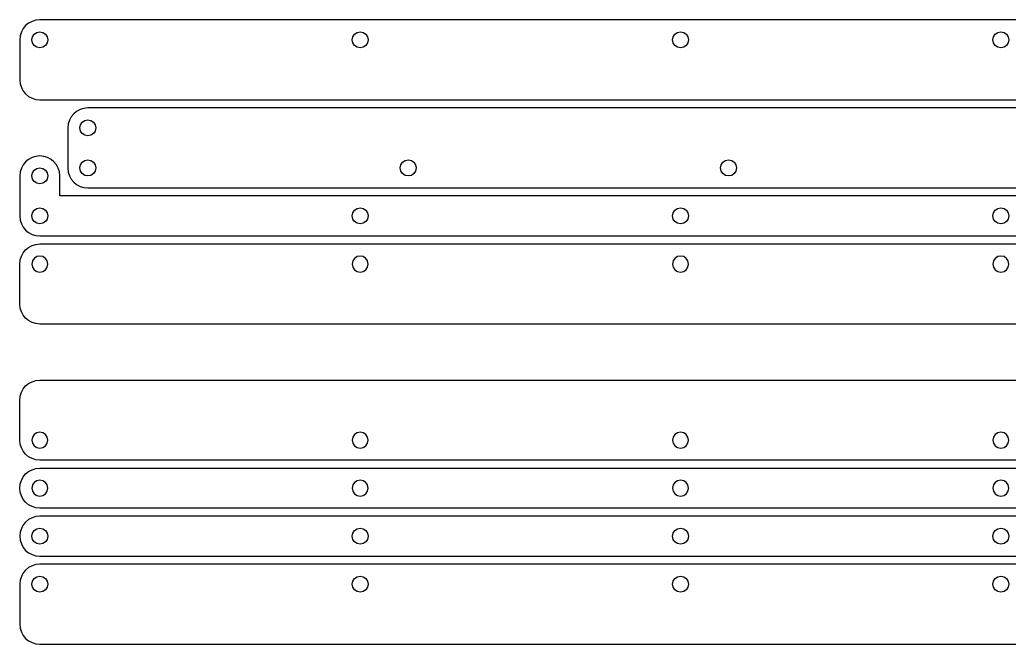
# Model space of a CAD drawing. Extents: x -2300 to 2026, y -6513 to 1502.
# Drawn here: x -2188.9 to -1941.8, y 1038.2 to 1194.3 of the extents above; entities that cross this region are included whole.
import ezdxf

# ---------------------------------------------------------------- set-up
doc = ezdxf.new("R2010")
doc.units = 0

msp = doc.modelspace()

# ---------------------------------------------------------------- linework, layer by layer
at = {"layer": 'Layer 1'}
for p, q in [((-2186.649385, 1193.418285), (-2187.388853, 1192.808663)), ((-2185.799882, 1193.878254), (-2186.649385, 1193.418285)), ((-2184.860151, 1194.168762), (-2185.799882, 1193.878254)), ((-2183.85, 1194.27), (-2184.860151, 1194.168762)), ((-1463.84975, 1194.27019), (-2183.85, 1194.27)), ((-2188.458444, 1191.219692), (-2188.748952, 1190.279961)), ((-2187.998475, 1192.069195), (-2188.458444, 1191.219692)), ((-2187.388853, 1192.808663), (-2187.998475, 1192.069195)), ((-2185.265235, 1190.68432), (-2184.629348, 1191.112888)), ((-2184.629348, 1191.112888), (-2183.8508, 1191.26994)), ((-2183.8508, 1191.26994), (-2183.072568, 1191.112764)), ((-2183.072568, 1191.112764), (-2182.43694, 1190.684152)), ((-2105.264924, 1190.68432), (-2104.629113, 1191.112888)), ((-2104.629113, 1191.112888), (-2103.8506, 1191.26994)), ((-2103.8506, 1191.26994), (-2103.072313, 1191.112764)), ((-2103.072313, 1191.112764), (-2102.436795, 1190.684152)), ((-2025.265035, 1190.68432), (-2024.629148, 1191.112888)), ((-2024.629148, 1191.112888), (-2023.8506, 1191.26994)), ((-2023.8506, 1191.26994), (-2023.072276, 1191.112764)), ((-2023.072276, 1191.112764), (-2022.436657, 1190.684152)), ((-1945.264635, 1190.68432), (-1944.628748, 1191.112888)), ((-1944.628748, 1191.112888), (-1943.8502, 1191.26994)), ((-1943.8502, 1191.26994), (-1943.071944, 1191.112764)), ((-1943.071944, 1191.112764), (-1942.436477, 1190.684152)), ((-2188.748952, 1190.279961), (-2188.85019, 1189.26981)), ((-2188.85019, 1189.26981), (-2188.85, 1179.27)), ((-2185.85127, 1189.27013), (-2185.694022, 1190.048609)), ((-2185.694146, 1188.491465), (-2185.85127, 1189.27013)), ((-2185.265402, 1187.85575), (-2185.694146, 1188.491465)), ((-2185.694022, 1190.048609), (-2185.265235, 1190.68432)), ((-2182.43694, 1190.684152), (-2182.008289, 1190.048482)), ((-2182.008135, 1188.491586), (-2182.436695, 1187.855912)), ((-2182.008289, 1190.048482), (-2181.85099, 1189.27013)), ((-2181.85099, 1189.27013), (-2182.008135, 1188.491586)), ((-2105.85085, 1189.27013), (-2105.693636, 1190.048609)), ((-2105.693761, 1188.491465), (-2105.85085, 1189.27013)), ((-2105.265092, 1187.85575), (-2105.693761, 1188.491465)), ((-2105.693636, 1190.048609), (-2105.264924, 1190.68432)), ((-2102.436795, 1190.684152), (-2102.008337, 1190.048482)), ((-2102.008276, 1188.491586), (-2102.436633, 1187.855912)), ((-2102.008337, 1190.048482), (-2101.85123, 1189.27013)), ((-2101.85123, 1189.27013), (-2102.008276, 1188.491586)), ((-2025.85107, 1189.27013), (-2025.693822, 1190.048609)), ((-2025.693946, 1188.491465), (-2025.85107, 1189.27013)), ((-2025.265202, 1187.85575), (-2025.693946, 1188.491465)), ((-2025.693822, 1190.048609), (-2025.265035, 1190.68432)), ((-2022.436657, 1190.684152), (-2022.008058, 1190.048482)), ((-2022.007935, 1188.491586), (-2022.436495, 1187.855912)), ((-2022.008058, 1190.048482), (-2021.85079, 1189.27013)), ((-2021.85079, 1189.27013), (-2022.007935, 1188.491586)), ((-1945.85067, 1189.27013), (-1945.693422, 1190.048609)), ((-1945.693546, 1188.491465), (-1945.85067, 1189.27013)), ((-1945.264802, 1187.85575), (-1945.693546, 1188.491465)), ((-1945.693422, 1190.048609), (-1945.264635, 1190.68432)), ((-1942.436477, 1190.684152), (-1942.008029, 1190.048482)), ((-1942.007907, 1188.491586), (-1942.436315, 1187.855912)), ((-1942.008029, 1190.048482), (-1941.85083, 1189.27013)), ((-1941.85083, 1189.27013), (-1942.007907, 1188.491586)), ((-2184.629475, 1187.427218), (-2185.265402, 1187.85575)), ((-2183.8508, 1187.2701), (-2184.629475, 1187.427218)), ((-2183.072355, 1187.427341), (-2183.8508, 1187.2701)), ((-2183.8508, 1187.2701), (-2183.8508, 1187.2701)), ((-2182.436695, 1187.855912), (-2183.072355, 1187.427341)), ((-2104.629241, 1187.427218), (-2105.265092, 1187.85575)), ((-2103.8506, 1187.2701), (-2104.629241, 1187.427218)), ((-2103.072132, 1187.427341), (-2103.8506, 1187.2701)), ((-2103.8506, 1187.2701), (-2103.8506, 1187.2701)), ((-2102.436633, 1187.855912), (-2103.072132, 1187.427341)), ((-2024.629275, 1187.427218), (-2025.265202, 1187.85575)), ((-2023.8506, 1187.2701), (-2024.629275, 1187.427218)), ((-2023.072155, 1187.427341), (-2023.8506, 1187.2701)), ((-2023.8506, 1187.2701), (-2023.8506, 1187.2701)), ((-2022.436495, 1187.855912), (-2023.072155, 1187.427341)), ((-1944.628875, 1187.427218), (-1945.264802, 1187.85575)), ((-1943.8502, 1187.2701), (-1944.628875, 1187.427218)), ((-1943.071824, 1187.427341), (-1943.8502, 1187.2701)), ((-1943.8502, 1187.2701), (-1943.8502, 1187.2701)), ((-1942.436315, 1187.855912), (-1943.071824, 1187.427341)), ((-2188.85, 1179.27), (-2188.748762, 1178.259849)), ((-2188.748762, 1178.259849), (-2188.458254, 1177.320118)), ((-2188.458254, 1177.320118), (-2187.998285, 1176.470615)), ((-2187.998285, 1176.470615), (-2187.388662, 1175.731148)), ((-2187.388662, 1175.731148), (-2186.649195, 1175.121525)), ((-2186.649195, 1175.121525), (-2185.799692, 1174.661556)), ((-2185.799692, 1174.661556), (-2184.859961, 1174.371048)), ((-2184.859961, 1174.371048), (-2183.84981, 1174.26981)), ((-2183.84981, 1174.26981), (-1463.85, 1174.27)), ((-2174.649246, 1171.388285), (-2175.388632, 1170.778662)), ((-2173.799813, 1171.848254), (-2174.649246, 1171.388285)), ((-2172.860132, 1172.138762), (-2173.799813, 1171.848254)), ((-2171.85, 1172.24), (-2172.860132, 1172.138762)), ((-1451.85041, 1172.24019), (-2171.85, 1172.24)), ((-2176.458073, 1169.189692), (-2176.748531, 1168.249961)), ((-2175.998174, 1170.039195), (-2176.458073, 1169.189692)), ((-2175.388632, 1170.778662), (-2175.998174, 1170.039195)), ((-2173.692695, 1168.018887), (-2173.264187, 1168.654495)), ((-2173.264187, 1168.654495), (-2172.628538, 1169.083043)), ((-2172.628538, 1169.083043), (-2171.85, 1169.24028)), ((-2171.85, 1169.24028), (-2171.071428, 1169.083165)), ((-2171.85, 1169.24028), (-2171.85, 1169.24028)), ((-2171.071428, 1169.083165), (-2170.435727, 1168.654657)), ((-2170.435727, 1168.654657), (-2170.007211, 1168.019008)), ((-2176.84975, 1167.23981), (-2176.85, 1157.24)), ((-2176.748531, 1168.249961), (-2176.84975, 1167.23981)), ((-2173.84981, 1167.24047), (-2173.692695, 1168.018887)), ((-2173.692635, 1166.461991), (-2173.84981, 1167.24047)), ((-2173.264025, 1165.826256), (-2173.692635, 1166.461991)), ((-2170.007335, 1166.461864), (-2170.435895, 1165.826088)), ((-2169.85019, 1167.24047), (-2170.007335, 1166.461864)), ((-2170.007211, 1168.019008), (-2169.85019, 1167.24047)), ((-2172.628355, 1165.39762), (-2173.264025, 1165.826256)), ((-2171.85, 1165.24044), (-2172.628355, 1165.39762)), ((-2171.071555, 1165.397495), (-2171.85, 1165.24044)), ((-2170.435895, 1165.826088), (-2171.071555, 1165.397495)), ((-2187.388632, 1158.778883), (-2187.998213, 1158.039496)), ((-2186.649207, 1159.388424), (-2187.388632, 1158.778883)), ((-2185.799751, 1159.848323), (-2186.649207, 1159.388424)), ((-2184.860078, 1160.138781), (-2185.799751, 1159.848323)), ((-2183.85, 1160.24), (-2184.860078, 1160.138781)), ((-2183.84975, 1160.23975), (-2183.85, 1160.24)), ((-2182.839681, 1160.138468), (-2183.84975, 1160.23975)), ((-2181.90003, 1159.84798), (-2182.839681, 1160.138468)), ((-2181.050601, 1159.388078), (-2181.90003, 1159.84798)), ((-2180.3112, 1158.77855), (-2181.050601, 1159.388078)), ((-2179.701634, 1158.039188), (-2180.3112, 1158.77855)), ((-2173.264187, 1158.654068), (-2172.628538, 1159.082639)), ((-2172.628538, 1159.082639), (-2171.85, 1159.23988)), ((-2171.85, 1159.23988), (-2171.071356, 1159.082762)), ((-2171.85, 1159.23988), (-2171.85, 1159.23988)), ((-2171.071356, 1159.082762), (-2170.43548, 1158.654229)), ((-2093.264304, 1158.654068), (-2092.628645, 1159.082639)), ((-2092.628645, 1159.082639), (-2091.8502, 1159.23988)), ((-2091.8502, 1159.23988), (-2091.071436, 1159.082762)), ((-2091.8502, 1159.23988), (-2091.8502, 1159.23988)), ((-2091.071436, 1159.082762), (-2090.435519, 1158.654229)), ((-2013.263905, 1158.654068), (-2012.628245, 1159.082639)), ((-2012.628245, 1159.082639), (-2011.8498, 1159.23988)), ((-2011.8498, 1159.23988), (-2011.071228, 1159.082762)), ((-2011.8498, 1159.23988), (-2011.8498, 1159.23988)), ((-2011.071228, 1159.082762), (-2010.435528, 1158.654229)), ((-2188.458135, 1157.190063), (-2188.748585, 1156.250382)), ((-2187.998213, 1158.039496), (-2188.458135, 1157.190063)), ((-2185.692695, 1156.036907), (-2185.264187, 1156.672515)), ((-2185.264187, 1156.672515), (-2184.628538, 1157.101063)), ((-2184.628538, 1157.101063), (-2183.85, 1157.2583)), ((-2183.85, 1157.2583), (-2183.071428, 1157.101185)), ((-2183.85, 1157.2583), (-2183.85, 1157.2583)), ((-2183.071428, 1157.101185), (-2182.435727, 1156.672677)), ((-2182.435727, 1156.672677), (-2182.007211, 1156.037028)), ((-2179.241708, 1157.189782), (-2179.701634, 1158.039188)), ((-2178.951228, 1156.250123), (-2179.241708, 1157.189782)), ((-2176.85, 1157.24), (-2176.748781, 1156.229849)), ((-2173.84981, 1157.23985), (-2173.692695, 1158.018394)), ((-2173.692635, 1156.461498), (-2173.84981, 1157.23985)), ((-2173.692695, 1158.018394), (-2173.264187, 1158.654068)), ((-2173.264025, 1155.825828), (-2173.692635, 1156.461498)), ((-2170.006778, 1156.461371), (-2170.435565, 1155.82566)), ((-2170.43548, 1158.654229), (-2170.006747, 1158.018515)), ((-2169.84953, 1157.23985), (-2170.006778, 1156.461371)), ((-2170.006747, 1158.018515), (-2169.84953, 1157.23985)), ((-2093.85001, 1157.23985), (-2093.692864, 1158.018394)), ((-2093.692742, 1156.461498), (-2093.85001, 1157.23985)), ((-2093.692864, 1158.018394), (-2093.264304, 1158.654068)), ((-2093.264142, 1155.825828), (-2093.692742, 1156.461498)), ((-2090.006978, 1156.461371), (-2090.435765, 1155.82566)), ((-2090.435519, 1158.654229), (-2090.006824, 1158.018515)), ((-2089.84973, 1157.23985), (-2090.006978, 1156.461371)), ((-2090.006824, 1158.018515), (-2089.84973, 1157.23985)), ((-2013.84961, 1157.23985), (-2013.692464, 1158.018394)), ((-2013.692342, 1156.461498), (-2013.84961, 1157.23985)), ((-2013.692464, 1158.018394), (-2013.263905, 1158.654068)), ((-2013.263742, 1155.825828), (-2013.692342, 1156.461498)), ((-2010.007136, 1156.461371), (-2010.435695, 1155.82566)), ((-2010.435528, 1158.654229), (-2010.007011, 1158.018515)), ((-2009.84999, 1157.23985), (-2010.007136, 1156.461371)), ((-2010.007011, 1158.018515), (-2009.84999, 1157.23985)), ((-2188.84975, 1155.24025), (-2188.85, 1145.24)), ((-2188.748585, 1156.250382), (-2188.84975, 1155.24025)), ((-2185.84981, 1155.25849), (-2185.692695, 1156.036907)), ((-2185.692635, 1154.480104), (-2185.84981, 1155.25849)), ((-2185.264025, 1153.844358), (-2185.692635, 1154.480104)), ((-2184.628355, 1153.415671), (-2185.264025, 1153.844358)), ((-2182.435895, 1153.844272), (-2183.071555, 1153.415639)), ((-2182.007335, 1154.480008), (-2182.435895, 1153.844272)), ((-2181.85019, 1155.25849), (-2182.007335, 1154.480008)), ((-2182.007211, 1156.037028), (-2181.85019, 1155.25849)), ((-2178.85, 1155.24), (-2178.951228, 1156.250123)), ((-2178.85, 1150.24), (-2178.85, 1155.24)), ((-2176.748781, 1156.229849), (-2176.458323, 1155.290118)), ((-2176.458323, 1155.290118), (-2175.998424, 1154.440615)), ((-2175.998424, 1154.440615), (-2175.388882, 1153.701147)), ((-2172.628355, 1155.397216), (-2173.264025, 1155.825828)), ((-2171.85, 1155.24004), (-2172.628355, 1155.397216)), ((-2171.071452, 1155.397092), (-2171.85, 1155.24004)), ((-2170.435565, 1155.82566), (-2171.071452, 1155.397092)), ((-2092.628524, 1155.397216), (-2093.264142, 1155.825828)), ((-2091.8502, 1155.24004), (-2092.628524, 1155.397216)), ((-2091.071652, 1155.397092), (-2091.8502, 1155.24004)), ((-2090.435765, 1155.82566), (-2091.071652, 1155.397092)), ((-2012.628124, 1155.397216), (-2013.263742, 1155.825828)), ((-2011.8498, 1155.24004), (-2012.628124, 1155.397216)), ((-2011.071355, 1155.397092), (-2011.8498, 1155.24004)), ((-2010.435695, 1155.82566), (-2011.071355, 1155.397092)), ((-2183.85, 1153.25846), (-2184.628355, 1153.415671)), ((-2183.071555, 1153.415639), (-2183.85, 1153.25846)), ((-2175.388882, 1153.701147), (-2174.649496, 1153.091525)), ((-2174.649496, 1153.091525), (-2173.800063, 1152.631556)), ((-2173.800063, 1152.631556), (-2172.860382, 1152.341048)), ((-2172.860382, 1152.341048), (-2171.85025, 1152.23981)), ((-2171.85025, 1152.23981), (-1451.85, 1152.24)), ((-1463.85, 1150.23994), (-2178.85, 1150.24)), ((-2185.692695, 1146.036507), (-2185.264187, 1146.672115)), ((-2185.264187, 1146.672115), (-2184.628538, 1147.100663)), ((-2184.628538, 1147.100663), (-2183.85, 1147.2579)), ((-2183.85, 1147.2579), (-2183.071356, 1147.100785)), ((-2183.85, 1147.2579), (-2183.85, 1147.2579)), ((-2183.071356, 1147.100785), (-2182.43548, 1146.672277)), ((-2182.43548, 1146.672277), (-2182.006747, 1146.036628)), ((-2105.692864, 1146.036507), (-2105.264304, 1146.672115)), ((-2105.264304, 1146.672115), (-2104.628645, 1147.100663)), ((-2104.628645, 1147.100663), (-2103.8502, 1147.2579)), ((-2103.8502, 1147.2579), (-2103.071525, 1147.100785)), ((-2103.8502, 1147.2579), (-2103.8502, 1147.2579)), ((-2103.071525, 1147.100785), (-2102.435597, 1146.672277)), ((-2102.435597, 1146.672277), (-2102.006854, 1146.036628)), ((-2025.692464, 1146.036507), (-2025.263905, 1146.672115)), ((-2025.263905, 1146.672115), (-2024.628245, 1147.100663)), ((-2024.628245, 1147.100663), (-2023.8498, 1147.2579)), ((-2023.8498, 1147.2579), (-2023.071228, 1147.100785)), ((-2023.8498, 1147.2579), (-2023.8498, 1147.2579)), ((-2023.071228, 1147.100785), (-2022.435528, 1146.672277)), ((-2022.435528, 1146.672277), (-2022.007011, 1146.036628)), ((-1945.692681, 1146.036507), (-1945.264097, 1146.672115)), ((-1945.264097, 1146.672115), (-1944.628372, 1147.100663)), ((-1944.628372, 1147.100663), (-1943.8498, 1147.2579)), ((-1943.8498, 1147.2579), (-1943.071159, 1147.100785)), ((-1943.8498, 1147.2579), (-1943.8498, 1147.2579)), ((-1943.071159, 1147.100785), (-1942.435307, 1146.672277)), ((-1942.435307, 1146.672277), (-1942.006639, 1146.036628)), ((-2188.85, 1145.24), (-2188.748781, 1144.229868)), ((-2188.748781, 1144.229868), (-2188.458323, 1143.290187)), ((-2185.84981, 1145.25809), (-2185.692695, 1146.036507)), ((-2185.692635, 1144.479611), (-2185.84981, 1145.25809)), ((-2185.264025, 1143.843876), (-2185.692635, 1144.479611)), ((-2182.006778, 1144.479484), (-2182.435565, 1143.843708)), ((-2181.84953, 1145.25809), (-2182.006778, 1144.479484)), ((-2182.006747, 1146.036628), (-2181.84953, 1145.25809)), ((-2105.85001, 1145.25809), (-2105.692864, 1146.036507)), ((-2105.692742, 1144.479611), (-2105.85001, 1145.25809)), ((-2105.264142, 1143.843876), (-2105.692742, 1144.479611)), ((-2102.006978, 1144.479484), (-2102.435765, 1143.843708)), ((-2101.84973, 1145.25809), (-2102.006978, 1144.479484)), ((-2102.006854, 1146.036628), (-2101.84973, 1145.25809)), ((-2025.84961, 1145.25809), (-2025.692464, 1146.036507)), ((-2025.692342, 1144.479611), (-2025.84961, 1145.25809)), ((-2025.263742, 1143.843876), (-2025.692342, 1144.479611)), ((-2022.007136, 1144.479484), (-2022.435695, 1143.843708)), ((-2021.84999, 1145.25809), (-2022.007136, 1144.479484)), ((-2022.007011, 1146.036628), (-2021.84999, 1145.25809)), ((-1945.84983, 1145.25809), (-1945.692681, 1146.036507)), ((-1945.692528, 1144.479611), (-1945.84983, 1145.25809)), ((-1945.263852, 1143.843876), (-1945.692528, 1144.479611)), ((-1942.006764, 1144.479484), (-1942.435475, 1143.843708)), ((-1941.84955, 1145.25809), (-1942.006764, 1144.479484)), ((-1942.006639, 1146.036628), (-1941.84955, 1145.25809)), ((-2188.458323, 1143.290187), (-2187.998424, 1142.440754)), ((-2187.998424, 1142.440754), (-2187.388882, 1141.701368)), ((-2187.388882, 1141.701368), (-2186.649496, 1141.091826)), ((-2184.628355, 1143.41524), (-2185.264025, 1143.843876)), ((-2183.85, 1143.25806), (-2184.628355, 1143.41524)), ((-2183.071452, 1143.415115), (-2183.85, 1143.25806)), ((-2182.435565, 1143.843708), (-2183.071452, 1143.415115)), ((-2104.628524, 1143.41524), (-2105.264142, 1143.843876)), ((-2103.8502, 1143.25806), (-2104.628524, 1143.41524)), ((-2103.071652, 1143.415115), (-2103.8502, 1143.25806)), ((-2102.435765, 1143.843708), (-2103.071652, 1143.415115)), ((-2024.628124, 1143.41524), (-2025.263742, 1143.843876)), ((-2023.8498, 1143.25806), (-2024.628124, 1143.41524)), ((-2023.071355, 1143.415115), (-2023.8498, 1143.25806)), ((-2022.435695, 1143.843708), (-2023.071355, 1143.415115)), ((-1944.628159, 1143.41524), (-1945.263852, 1143.843876)), ((-1943.8498, 1143.25806), (-1944.628159, 1143.41524)), ((-1943.071286, 1143.415115), (-1943.8498, 1143.25806)), ((-1942.435475, 1143.843708), (-1943.071286, 1143.415115)), ((-2186.649496, 1141.091826), (-2185.800063, 1140.631927)), ((-2185.800063, 1140.631927), (-2184.860382, 1140.341469)), ((-2184.860382, 1140.341469), (-2183.85025, 1140.24025)), ((-2183.85025, 1140.24025), (-1463.85, 1140.24)), ((-2187.998494, 1136.039289), (-2187.388992, 1136.77877)), ((-2187.388992, 1136.77877), (-2186.649646, 1137.388417)), ((-2186.649646, 1137.388417), (-2185.800249, 1137.848413)), ((-2185.800249, 1137.848413), (-2184.860592, 1138.138943)), ((-2184.860592, 1138.138943), (-2183.85047, 1138.24019)), ((-2183.85047, 1138.24019), (-1463.84, 1138.24)), ((-2188.85, 1133.24), (-2188.748791, 1134.250087)), ((-2188.748791, 1134.250087), (-2188.458357, 1135.189789)), ((-2188.458357, 1135.189789), (-2187.998494, 1136.039289)), ((-2185.263942, 1134.654152), (-2185.692542, 1134.018482)), ((-2184.628324, 1135.082764), (-2185.263942, 1134.654152)), ((-2183.85, 1135.23994), (-2184.628324, 1135.082764)), ((-2183.071452, 1135.082888), (-2183.85, 1135.23994)), ((-2182.435565, 1134.65432), (-2183.071452, 1135.082888)), ((-2182.006778, 1134.018609), (-2182.435565, 1134.65432)), ((-2105.264052, 1134.654152), (-2105.692727, 1134.018482)), ((-2104.628359, 1135.082764), (-2105.264052, 1134.654152)), ((-2103.85, 1135.23994), (-2104.628359, 1135.082764)), ((-2103.071452, 1135.082888), (-2103.85, 1135.23994)), ((-2102.435565, 1134.65432), (-2103.071452, 1135.082888)), ((-2102.006778, 1134.018609), (-2102.435565, 1134.65432)), ((-2025.263653, 1134.654152), (-2025.692328, 1134.018482)), ((-2024.627959, 1135.082764), (-2025.263653, 1134.654152)), ((-2023.8496, 1135.23994), (-2024.627959, 1135.082764)), ((-2023.071155, 1135.082888), (-2023.8496, 1135.23994)), ((-2022.435495, 1134.65432), (-2023.071155, 1135.082888)), ((-2022.006936, 1134.018609), (-2022.435495, 1134.65432)), ((-1945.263742, 1134.654152), (-1945.692342, 1134.018482)), ((-1944.628124, 1135.082764), (-1945.263742, 1134.654152)), ((-1943.8498, 1135.23994), (-1944.628124, 1135.082764)), ((-1943.071252, 1135.082888), (-1943.8498, 1135.23994)), ((-1942.435365, 1134.65432), (-1943.071252, 1135.082888)), ((-1942.006578, 1134.018609), (-1942.435365, 1134.65432)), ((-2188.84953, 1123.24019), (-2188.85, 1133.24)), ((-2185.692542, 1134.018482), (-2185.84981, 1133.24013)), ((-2185.84981, 1133.24013), (-2185.692664, 1132.461586)), ((-2185.692664, 1132.461586), (-2185.264105, 1131.825912)), ((-2185.264105, 1131.825912), (-2184.628445, 1131.397341)), ((-2183.071236, 1131.397218), (-2182.435319, 1131.825751)), ((-2182.435319, 1131.825751), (-2182.006624, 1132.461465)), ((-2181.84953, 1133.24013), (-2182.006778, 1134.018609)), ((-2182.006624, 1132.461465), (-2181.84953, 1133.24013)), ((-2105.692727, 1134.018482), (-2105.85003, 1133.24013)), ((-2105.85003, 1133.24013), (-2105.692881, 1132.461586)), ((-2105.692881, 1132.461586), (-2105.264297, 1131.825912)), ((-2105.264297, 1131.825912), (-2104.628572, 1131.397341)), ((-2103.071356, 1131.397218), (-2102.43548, 1131.825751)), ((-2102.43548, 1131.825751), (-2102.006747, 1132.461465)), ((-2101.84953, 1133.24013), (-2102.006778, 1134.018609)), ((-2102.006747, 1132.461465), (-2101.84953, 1133.24013)), ((-2025.692328, 1134.018482), (-2025.84963, 1133.24013)), ((-2025.84963, 1133.24013), (-2025.692481, 1132.461586)), ((-2025.692481, 1132.461586), (-2025.263897, 1131.825912)), ((-2025.263897, 1131.825912), (-2024.628172, 1131.397341)), ((-2023.071028, 1131.397218), (-2022.435328, 1131.825751)), ((-2022.435328, 1131.825751), (-2022.006811, 1132.461465)), ((-2021.84979, 1133.24013), (-2022.006936, 1134.018609)), ((-2022.006811, 1132.461465), (-2021.84979, 1133.24013)), ((-1945.692342, 1134.018482), (-1945.84961, 1133.24013)), ((-1945.84961, 1133.24013), (-1945.692464, 1132.461586)), ((-1945.692464, 1132.461586), (-1945.263905, 1131.825912)), ((-1945.263905, 1131.825912), (-1944.628245, 1131.397341)), ((-1943.071125, 1131.397218), (-1942.435197, 1131.825751)), ((-1942.435197, 1131.825751), (-1942.006454, 1132.461465)), ((-1941.84933, 1133.24013), (-1942.006578, 1134.018609)), ((-1942.006454, 1132.461465), (-1941.84933, 1133.24013)), ((-2184.628445, 1131.397341), (-2183.85, 1131.2401)), ((-2183.85, 1131.2401), (-2183.071236, 1131.397218)), ((-2183.85, 1131.2401), (-2183.85, 1131.2401)), ((-2104.628572, 1131.397341), (-2103.85, 1131.2401)), ((-2103.85, 1131.2401), (-2103.071356, 1131.397218)), ((-2103.85, 1131.2401), (-2103.85, 1131.2401)), ((-2024.628172, 1131.397341), (-2023.8496, 1131.2401)), ((-2023.8496, 1131.2401), (-2023.071028, 1131.397218)), ((-2023.8496, 1131.2401), (-2023.8496, 1131.2401)), ((-1944.628245, 1131.397341), (-1943.8498, 1131.2401)), ((-1943.8498, 1131.2401), (-1943.071125, 1131.397218)), ((-1943.8498, 1131.2401), (-1943.8498, 1131.2401)), ((-2188.748321, 1122.230039), (-2188.84953, 1123.24019)), ((-2188.457887, 1121.290308), (-2188.748321, 1122.230039)), ((-2187.998024, 1120.440805), (-2188.457887, 1121.290308)), ((-2187.388522, 1119.701338), (-2187.998024, 1120.440805)), ((-2186.649176, 1119.091715), (-2187.388522, 1119.701338)), ((-2185.799779, 1118.631746), (-2186.649176, 1119.091715)), ((-2184.860122, 1118.341238), (-2185.799779, 1118.631746)), ((-2183.85, 1118.24), (-2184.860122, 1118.341238)), ((-1463.84019, 1118.23981), (-2183.85, 1118.24)), ((-2188.458254, 1101.179882), (-2187.998285, 1102.029385)), ((-2187.998285, 1102.029385), (-2187.388662, 1102.768852)), ((-2187.388662, 1102.768852), (-2186.649195, 1103.378475)), ((-2186.649195, 1103.378475), (-2185.799692, 1103.838444)), ((-2185.799692, 1103.838444), (-2184.859961, 1104.128952)), ((-2184.859961, 1104.128952), (-2183.84981, 1104.23019)), ((-2183.84981, 1104.23019), (-1703.85, 1104.23)), ((-2188.85, 1099.23), (-2188.748762, 1100.240151)), ((-2188.748762, 1100.240151), (-2188.458254, 1101.179882)), ((-2188.85019, 1089.23019), (-2188.85, 1099.23)), ((-2185.694176, 1090.008428), (-2185.85127, 1089.22989)), ((-2185.265481, 1090.644077), (-2185.694176, 1090.008428)), ((-2184.629564, 1091.072585), (-2185.265481, 1090.644077)), ((-2183.8508, 1091.2297), (-2184.629564, 1091.072585)), ((-2183.072355, 1091.072587), (-2183.8508, 1091.2297)), ((-2183.8508, 1091.2297), (-2183.8508, 1091.2297)), ((-2182.436695, 1090.64408), (-2183.072355, 1091.072587)), ((-2182.008135, 1090.008431), (-2182.436695, 1090.64408)), ((-2181.85099, 1089.22989), (-2182.008135, 1090.008431)), ((-2105.693761, 1090.008428), (-2105.85085, 1089.22989)), ((-2105.265092, 1090.644077), (-2105.693761, 1090.008428)), ((-2104.629241, 1091.072585), (-2105.265092, 1090.644077)), ((-2103.8506, 1091.2297), (-2104.629241, 1091.072585)), ((-2103.072132, 1091.072587), (-2103.8506, 1091.2297)), ((-2103.8506, 1091.2297), (-2103.8506, 1091.2297)), ((-2102.436633, 1090.64408), (-2103.072132, 1091.072587)), ((-2102.008276, 1090.008431), (-2102.436633, 1090.64408)), ((-2101.85123, 1089.22989), (-2102.008276, 1090.008431)), ((-2025.693946, 1090.008428), (-2025.85107, 1089.22989)), ((-2025.265202, 1090.644077), (-2025.693946, 1090.008428)), ((-2024.629275, 1091.072585), (-2025.265202, 1090.644077)), ((-2023.8506, 1091.2297), (-2024.629275, 1091.072585)), ((-2023.072155, 1091.072587), (-2023.8506, 1091.2297)), ((-2023.8506, 1091.2297), (-2023.8506, 1091.2297)), ((-2022.436495, 1090.64408), (-2023.072155, 1091.072587)), ((-2022.007935, 1090.008431), (-2022.436495, 1090.64408)), ((-2021.85079, 1089.22989), (-2022.007935, 1090.008431)), ((-1945.693576, 1090.008428), (-1945.85067, 1089.22989)), ((-1945.264881, 1090.644077), (-1945.693576, 1090.008428)), ((-1944.628964, 1091.072585), (-1945.264881, 1090.644077)), ((-1943.8502, 1091.2297), (-1944.628964, 1091.072585)), ((-1943.071824, 1091.072587), (-1943.8502, 1091.2297)), ((-1943.8502, 1091.2297), (-1943.8502, 1091.2297)), ((-1942.436315, 1090.64408), (-1943.071824, 1091.072587)), ((-1942.007907, 1090.008431), (-1942.436315, 1090.64408)), ((-1941.85083, 1089.22989), (-1942.007907, 1090.008431)), ((-2188.748952, 1088.220039), (-2188.85019, 1089.23019)), ((-2188.458444, 1087.280308), (-2188.748952, 1088.220039)), ((-2187.998475, 1086.430805), (-2188.458444, 1087.280308)), ((-2185.85127, 1089.22989), (-2185.694052, 1088.451411)), ((-2185.694052, 1088.451411), (-2185.265317, 1087.8157)), ((-2185.265317, 1087.8157), (-2184.629441, 1087.387132)), ((-2184.629441, 1087.387132), (-2183.8508, 1087.23008)), ((-2183.8508, 1087.23008), (-2183.072476, 1087.387256)), ((-2183.072476, 1087.387256), (-2182.436857, 1087.815868)), ((-2182.436857, 1087.815868), (-2182.008258, 1088.451538)), ((-2182.008258, 1088.451538), (-2181.85099, 1089.22989)), ((-2105.85085, 1089.22989), (-2105.693636, 1088.451411)), ((-2105.693636, 1088.451411), (-2105.264924, 1087.8157)), ((-2105.264924, 1087.8157), (-2104.629113, 1087.387132)), ((-2104.629113, 1087.387132), (-2103.8506, 1087.23008)), ((-2103.8506, 1087.23008), (-2103.072344, 1087.387256)), ((-2103.072344, 1087.387256), (-2102.436877, 1087.815868)), ((-2102.436877, 1087.815868), (-2102.008429, 1088.451538)), ((-2102.008429, 1088.451538), (-2101.85123, 1089.22989)), ((-2025.85107, 1089.22989), (-2025.693822, 1088.451411)), ((-2025.693822, 1088.451411), (-2025.265035, 1087.8157)), ((-2025.265035, 1087.8157), (-2024.629148, 1087.387132)), ((-2024.629148, 1087.387132), (-2023.8506, 1087.23008)), ((-2023.8506, 1087.23008), (-2023.072276, 1087.387256)), ((-2023.072276, 1087.387256), (-2022.436657, 1087.815868)), ((-2022.436657, 1087.815868), (-2022.008058, 1088.451538)), ((-2022.008058, 1088.451538), (-2021.85079, 1089.22989)), ((-1945.85067, 1089.22989), (-1945.693422, 1088.451411)), ((-1945.693422, 1088.451411), (-1945.264635, 1087.8157)), ((-1945.264635, 1087.8157), (-1944.628748, 1087.387132)), ((-1944.628748, 1087.387132), (-1943.8502, 1087.23008)), ((-1943.8502, 1087.23008), (-1943.071944, 1087.387256)), ((-1943.071944, 1087.387256), (-1942.436477, 1087.815868)), ((-1942.436477, 1087.815868), (-1942.008029, 1088.451538)), ((-1942.008029, 1088.451538), (-1941.85083, 1089.22989)), ((-2187.388853, 1085.691337), (-2187.998475, 1086.430805)), ((-2186.649385, 1085.081715), (-2187.388853, 1085.691337)), ((-2185.799882, 1084.621746), (-2186.649385, 1085.081715)), ((-2184.860151, 1084.331238), (-2185.799882, 1084.621746)), ((-2183.85, 1084.23), (-2184.860151, 1084.331238)), ((-2184.860151, 1082.128702), (-2183.85, 1082.22994)), ((-1703.85019, 1084.22981), (-2183.85, 1084.23)), ((-2183.85, 1082.22994), (-1703.85, 1082.23)), ((-2188.458444, 1079.179632), (-2187.998475, 1080.029135)), ((-2187.998475, 1080.029135), (-2187.388853, 1080.768602)), ((-2187.388853, 1080.768602), (-2186.649385, 1081.378225)), ((-2186.649385, 1081.378225), (-2185.799882, 1081.838194)), ((-2185.799882, 1081.838194), (-2184.860151, 1082.128702)), ((-2188.85019, 1077.22975), (-2188.748952, 1078.239901)), ((-2188.748952, 1076.219618), (-2188.85019, 1077.22975)), ((-2188.748952, 1078.239901), (-2188.458444, 1079.179632)), ((-2185.694176, 1078.026378), (-2185.85127, 1077.24784)), ((-2185.85127, 1077.24784), (-2185.694052, 1076.469361)), ((-2185.265481, 1078.662027), (-2185.694176, 1078.026378)), ((-2184.629564, 1079.090535), (-2185.265481, 1078.662027)), ((-2183.8508, 1079.24765), (-2184.629564, 1079.090535)), ((-2183.072355, 1079.090537), (-2183.8508, 1079.24765)), ((-2183.8508, 1079.24765), (-2183.8508, 1079.24765)), ((-2182.436695, 1078.66203), (-2183.072355, 1079.090537)), ((-2182.008135, 1078.026381), (-2182.436695, 1078.66203)), ((-2182.008258, 1076.469488), (-2181.85099, 1077.24784)), ((-2181.85099, 1077.24784), (-2182.008135, 1078.026381)), ((-2105.693761, 1078.026378), (-2105.85085, 1077.24784)), ((-2105.85085, 1077.24784), (-2105.693636, 1076.469361)), ((-2105.265092, 1078.662027), (-2105.693761, 1078.026378)), ((-2104.629241, 1079.090535), (-2105.265092, 1078.662027)), ((-2103.8506, 1079.24765), (-2104.629241, 1079.090535)), ((-2103.072132, 1079.090537), (-2103.8506, 1079.24765)), ((-2103.8506, 1079.24765), (-2103.8506, 1079.24765)), ((-2102.436633, 1078.66203), (-2103.072132, 1079.090537)), ((-2102.008276, 1078.026381), (-2102.436633, 1078.66203)), ((-2102.008429, 1076.469488), (-2101.85123, 1077.24784)), ((-2101.85123, 1077.24784), (-2102.008276, 1078.026381)), ((-2025.693946, 1078.026378), (-2025.85107, 1077.24784)), ((-2025.85107, 1077.24784), (-2025.693822, 1076.469361)), ((-2025.265202, 1078.662027), (-2025.693946, 1078.026378)), ((-2024.629275, 1079.090535), (-2025.265202, 1078.662027)), ((-2023.8506, 1079.24765), (-2024.629275, 1079.090535)), ((-2023.072155, 1079.090537), (-2023.8506, 1079.24765)), ((-2023.8506, 1079.24765), (-2023.8506, 1079.24765)), ((-2022.436495, 1078.66203), (-2023.072155, 1079.090537)), ((-2022.007935, 1078.026381), (-2022.436495, 1078.66203)), ((-2022.008058, 1076.469488), (-2021.85079, 1077.24784)), ((-2021.85079, 1077.24784), (-2022.007935, 1078.026381)), ((-1945.693576, 1078.026378), (-1945.85067, 1077.24784)), ((-1945.85067, 1077.24784), (-1945.693452, 1076.469361)), ((-1945.264881, 1078.662027), (-1945.693576, 1078.026378)), ((-1944.628964, 1079.090535), (-1945.264881, 1078.662027)), ((-1943.8502, 1079.24765), (-1944.628964, 1079.090535)), ((-1943.071824, 1079.090537), (-1943.8502, 1079.24765)), ((-1943.8502, 1079.24765), (-1943.8502, 1079.24765)), ((-1942.436315, 1078.66203), (-1943.071824, 1079.090537)), ((-1942.007907, 1078.026381), (-1942.436315, 1078.66203)), ((-1942.008029, 1076.469488), (-1941.85083, 1077.24784)), ((-1941.85083, 1077.24784), (-1942.007907, 1078.026381)), ((-2188.458444, 1075.279937), (-2188.748952, 1076.219618)), ((-2187.998475, 1074.430504), (-2188.458444, 1075.279937)), ((-2185.694052, 1076.469361), (-2185.265317, 1075.83365)), ((-2185.265317, 1075.83365), (-2184.629441, 1075.405082)), ((-2184.629441, 1075.405082), (-2183.8508, 1075.24803)), ((-2183.8508, 1075.24803), (-2183.072476, 1075.405206)), ((-2183.072476, 1075.405206), (-2182.436857, 1075.833818)), ((-2182.436857, 1075.833818), (-2182.008258, 1076.469488)), ((-2105.693636, 1076.469361), (-2105.264924, 1075.83365)), ((-2105.264924, 1075.83365), (-2104.629113, 1075.405082)), ((-2104.629113, 1075.405082), (-2103.8506, 1075.24803)), ((-2103.8506, 1075.24803), (-2103.072344, 1075.405206)), ((-2103.072344, 1075.405206), (-2102.436877, 1075.833818)), ((-2102.436877, 1075.833818), (-2102.008429, 1076.469488)), ((-2025.693822, 1076.469361), (-2025.265035, 1075.83365)), ((-2025.265035, 1075.83365), (-2024.629148, 1075.405082)), ((-2024.629148, 1075.405082), (-2023.8506, 1075.24803)), ((-2023.8506, 1075.24803), (-2023.072276, 1075.405206)), ((-2023.072276, 1075.405206), (-2022.436657, 1075.833818)), ((-2022.436657, 1075.833818), (-2022.008058, 1076.469488)), ((-1945.693452, 1076.469361), (-1945.264717, 1075.83365)), ((-1945.264717, 1075.83365), (-1944.628841, 1075.405082)), ((-1944.628841, 1075.405082), (-1943.8502, 1075.24803)), ((-1943.8502, 1075.24803), (-1943.071944, 1075.405206)), ((-1943.071944, 1075.405206), (-1942.436477, 1075.833818)), ((-1942.436477, 1075.833818), (-1942.008029, 1076.469488)), ((-2187.388853, 1073.691118), (-2187.998475, 1074.430504)), ((-2186.649385, 1073.081576), (-2187.388853, 1073.691118)), ((-2185.799882, 1072.621677), (-2186.649385, 1073.081576)), ((-2184.860151, 1072.331219), (-2185.799882, 1072.621677)), ((-2183.85, 1072.23), (-2184.860151, 1072.331219)), ((-2185.799882, 1069.838327), (-2186.649385, 1069.378436)), ((-2184.860151, 1070.128782), (-2185.799882, 1069.838327)), ((-2183.85, 1070.23), (-2184.860151, 1070.128782)), ((-1703.85, 1072.23006), (-2183.85, 1072.23)), ((-1703.85, 1070.22994), (-2183.85, 1070.23)), ((-2187.998475, 1068.02955), (-2188.458444, 1067.180156)), ((-2187.388853, 1068.76891), (-2187.998475, 1068.02955)), ((-2186.649385, 1069.378436), (-2187.388853, 1068.76891)), ((-2188.748952, 1066.240529), (-2188.85019, 1065.23047)), ((-2188.85019, 1065.23047), (-2188.748952, 1064.22031)), ((-2188.458444, 1067.180156), (-2188.748952, 1066.240529)), ((-2185.85127, 1065.21216), (-2185.694052, 1065.990642)), ((-2185.694176, 1064.433622), (-2185.85127, 1065.21216)), ((-2185.694052, 1065.990642), (-2185.265317, 1066.626377)), ((-2185.265317, 1066.626377), (-2184.629441, 1067.055011)), ((-2184.629441, 1067.055011), (-2183.8508, 1067.21219)), ((-2183.8508, 1067.21219), (-2183.072476, 1067.054979)), ((-2183.072476, 1067.054979), (-2182.436857, 1066.626292)), ((-2182.436857, 1066.626292), (-2182.008258, 1065.990546)), ((-2182.008258, 1065.990546), (-2181.85099, 1065.21216)), ((-2181.85099, 1065.21216), (-2182.008135, 1064.433743)), ((-2105.85085, 1065.21216), (-2105.693636, 1065.990642)), ((-2105.693761, 1064.433622), (-2105.85085, 1065.21216)), ((-2105.693636, 1065.990642), (-2105.264924, 1066.626377)), ((-2105.264924, 1066.626377), (-2104.629113, 1067.055011)), ((-2104.629113, 1067.055011), (-2103.8506, 1067.21219)), ((-2103.8506, 1067.21219), (-2103.072344, 1067.054979)), ((-2103.072344, 1067.054979), (-2102.436877, 1066.626292)), ((-2102.436877, 1066.626292), (-2102.008429, 1065.990546)), ((-2102.008429, 1065.990546), (-2101.85123, 1065.21216)), ((-2101.85123, 1065.21216), (-2102.008276, 1064.433743)), ((-2025.85107, 1065.21216), (-2025.693822, 1065.990642)), ((-2025.693946, 1064.433622), (-2025.85107, 1065.21216)), ((-2025.693822, 1065.990642), (-2025.265035, 1066.626377)), ((-2025.265035, 1066.626377), (-2024.629148, 1067.055011)), ((-2024.629148, 1067.055011), (-2023.8506, 1067.21219)), ((-2023.8506, 1067.21219), (-2023.072276, 1067.054979)), ((-2023.072276, 1067.054979), (-2022.436657, 1066.626292)), ((-2022.436657, 1066.626292), (-2022.008058, 1065.990546)), ((-2022.008058, 1065.990546), (-2021.85079, 1065.21216)), ((-2021.85079, 1065.21216), (-2022.007935, 1064.433743)), ((-1945.85067, 1065.21216), (-1945.693452, 1065.990642)), ((-1945.693576, 1064.433622), (-1945.85067, 1065.21216)), ((-1945.693452, 1065.990642), (-1945.264717, 1066.626377)), ((-1945.264717, 1066.626377), (-1944.628841, 1067.055011)), ((-1944.628841, 1067.055011), (-1943.8502, 1067.21219)), ((-1943.8502, 1067.21219), (-1943.071944, 1067.054979)), ((-1943.071944, 1067.054979), (-1942.436477, 1066.626292)), ((-1942.436477, 1066.626292), (-1942.008029, 1065.990546)), ((-1942.008029, 1065.990546), (-1941.85083, 1065.21216)), ((-1941.85083, 1065.21216), (-1942.007907, 1064.433743)), ((-2188.748952, 1064.22031), (-2188.458444, 1063.280554)), ((-2188.458444, 1063.280554), (-2187.998475, 1062.431015)), ((-2187.998475, 1062.431015), (-2187.388853, 1061.691507)), ((-2185.265481, 1063.797973), (-2185.694176, 1064.433622)), ((-2184.629564, 1063.369465), (-2185.265481, 1063.797973)), ((-2183.8508, 1063.21235), (-2184.629564, 1063.369465)), ((-2183.072355, 1063.369587), (-2183.8508, 1063.21235)), ((-2183.8508, 1063.21235), (-2183.8508, 1063.21235)), ((-2182.436695, 1063.798135), (-2183.072355, 1063.369587)), ((-2182.008135, 1064.433743), (-2182.436695, 1063.798135)), ((-2105.265092, 1063.797973), (-2105.693761, 1064.433622)), ((-2104.629241, 1063.369465), (-2105.265092, 1063.797973)), ((-2103.8506, 1063.21235), (-2104.629241, 1063.369465)), ((-2103.072132, 1063.369587), (-2103.8506, 1063.21235)), ((-2103.8506, 1063.21235), (-2103.8506, 1063.21235)), ((-2102.436633, 1063.798135), (-2103.072132, 1063.369587)), ((-2102.008276, 1064.433743), (-2102.436633, 1063.798135)), ((-2025.265202, 1063.797973), (-2025.693946, 1064.433622)), ((-2024.629275, 1063.369465), (-2025.265202, 1063.797973)), ((-2023.8506, 1063.21235), (-2024.629275, 1063.369465)), ((-2023.072155, 1063.369587), (-2023.8506, 1063.21235)), ((-2023.8506, 1063.21235), (-2023.8506, 1063.21235)), ((-2022.436495, 1063.798135), (-2023.072155, 1063.369587)), ((-2022.007935, 1064.433743), (-2022.436495, 1063.798135)), ((-1945.264881, 1063.797973), (-1945.693576, 1064.433622)), ((-1944.628964, 1063.369465), (-1945.264881, 1063.797973)), ((-1943.8502, 1063.21235), (-1944.628964, 1063.369465)), ((-1943.071824, 1063.369587), (-1943.8502, 1063.21235)), ((-1943.8502, 1063.21235), (-1943.8502, 1063.21235)), ((-1942.436315, 1063.798135), (-1943.071824, 1063.369587)), ((-1942.007907, 1064.433743), (-1942.436315, 1063.798135)), ((-2187.388853, 1061.691507), (-2186.649385, 1061.081845)), ((-2186.649385, 1061.081845), (-2185.799882, 1060.62184)), ((-2185.799882, 1060.62184), (-2184.860151, 1060.331307)), ((-2184.860151, 1060.331307), (-2183.85, 1060.23006)), ((-2183.85, 1060.23006), (-1703.85, 1060.23)), ((-2185.799882, 1057.838254), (-2186.649385, 1057.378285)), ((-2184.860151, 1058.128762), (-2185.799882, 1057.838254)), ((-2183.85, 1058.23), (-2184.860151, 1058.128762)), ((-1703.85019, 1058.23019), (-2183.85, 1058.23)), ((-2188.458444, 1055.179692), (-2188.748952, 1054.239961)), ((-2187.998475, 1056.029195), (-2188.458444, 1055.179692)), ((-2187.388853, 1056.768663), (-2187.998475, 1056.029195)), ((-2186.649385, 1057.378285), (-2187.388853, 1056.768663)), ((-2185.265317, 1054.644327), (-2184.629441, 1055.072961)), ((-2184.629441, 1055.072961), (-2183.8508, 1055.23014)), ((-2183.8508, 1055.23014), (-2183.072476, 1055.072929)), ((-2183.072476, 1055.072929), (-2182.436857, 1054.644242)), ((-2105.264924, 1054.644327), (-2104.629113, 1055.072961)), ((-2104.629113, 1055.072961), (-2103.8506, 1055.23014)), ((-2103.8506, 1055.23014), (-2103.072344, 1055.072929)), ((-2103.072344, 1055.072929), (-2102.436877, 1054.644242)), ((-2025.265035, 1054.644327), (-2024.629148, 1055.072961)), ((-2024.629148, 1055.072961), (-2023.8506, 1055.23014)), ((-2023.8506, 1055.23014), (-2023.072276, 1055.072929)), ((-2023.072276, 1055.072929), (-2022.436657, 1054.644242)), ((-1945.264635, 1054.644327), (-1944.628748, 1055.072961)), ((-1944.628748, 1055.072961), (-1943.8502, 1055.23014)), ((-1943.8502, 1055.23014), (-1943.071944, 1055.072929)), ((-1943.071944, 1055.072929), (-1942.436477, 1054.644242)), ((-2188.748952, 1054.239961), (-2188.85019, 1053.22981)), ((-2188.85019, 1053.22981), (-2188.85, 1043.23)), ((-2185.85127, 1053.23011), (-2185.694052, 1054.008592)), ((-2185.694176, 1052.451572), (-2185.85127, 1053.23011)), ((-2185.694052, 1054.008592), (-2185.265317, 1054.644327)), ((-2182.436857, 1054.644242), (-2182.008258, 1054.008496)), ((-2182.008258, 1054.008496), (-2181.85099, 1053.23011)), ((-2181.85099, 1053.23011), (-2182.008135, 1052.451693)), ((-2105.85085, 1053.23011), (-2105.693636, 1054.008592)), ((-2105.693761, 1052.451572), (-2105.85085, 1053.23011)), ((-2105.693636, 1054.008592), (-2105.264924, 1054.644327)), ((-2102.436877, 1054.644242), (-2102.008429, 1054.008496)), ((-2102.008429, 1054.008496), (-2101.85123, 1053.23011)), ((-2101.85123, 1053.23011), (-2102.008276, 1052.451693)), ((-2025.85107, 1053.23011), (-2025.693822, 1054.008592)), ((-2025.693946, 1052.451572), (-2025.85107, 1053.23011)), ((-2025.693822, 1054.008592), (-2025.265035, 1054.644327)), ((-2022.436657, 1054.644242), (-2022.008058, 1054.008496)), ((-2022.008058, 1054.008496), (-2021.85079, 1053.23011)), ((-2021.85079, 1053.23011), (-2022.007935, 1052.451693)), ((-1945.85067, 1053.23011), (-1945.693422, 1054.008592)), ((-1945.693576, 1052.451572), (-1945.85067, 1053.23011)), ((-1945.693422, 1054.008592), (-1945.264635, 1054.644327)), ((-1942.436477, 1054.644242), (-1942.008029, 1054.008496)), ((-1942.008029, 1054.008496), (-1941.85083, 1053.23011)), ((-1941.85083, 1053.23011), (-1942.007907, 1052.451693)), ((-2185.265481, 1051.815923), (-2185.694176, 1052.451572)), ((-2184.629564, 1051.387415), (-2185.265481, 1051.815923)), ((-2183.8508, 1051.2303), (-2184.629564, 1051.387415)), ((-2183.072355, 1051.387537), (-2183.8508, 1051.2303)), ((-2183.8508, 1051.2303), (-2183.8508, 1051.2303)), ((-2182.436695, 1051.816085), (-2183.072355, 1051.387537)), ((-2182.008135, 1052.451693), (-2182.436695, 1051.816085)), ((-2105.265092, 1051.815923), (-2105.693761, 1052.451572)), ((-2104.629241, 1051.387415), (-2105.265092, 1051.815923)), ((-2103.8506, 1051.2303), (-2104.629241, 1051.387415)), ((-2103.072132, 1051.387537), (-2103.8506, 1051.2303)), ((-2103.8506, 1051.2303), (-2103.8506, 1051.2303)), ((-2102.436633, 1051.816085), (-2103.072132, 1051.387537)), ((-2102.008276, 1052.451693), (-2102.436633, 1051.816085)), ((-2025.265202, 1051.815923), (-2025.693946, 1052.451572)), ((-2024.629275, 1051.387415), (-2025.265202, 1051.815923)), ((-2023.8506, 1051.2303), (-2024.629275, 1051.387415)), ((-2023.072155, 1051.387537), (-2023.8506, 1051.2303)), ((-2023.8506, 1051.2303), (-2023.8506, 1051.2303)), ((-2022.436495, 1051.816085), (-2023.072155, 1051.387537)), ((-2022.007935, 1052.451693), (-2022.436495, 1051.816085)), ((-1945.264881, 1051.815923), (-1945.693576, 1052.451572)), ((-1944.628964, 1051.387415), (-1945.264881, 1051.815923)), ((-1943.8502, 1051.2303), (-1944.628964, 1051.387415)), ((-1943.071824, 1051.387537), (-1943.8502, 1051.2303)), ((-1943.8502, 1051.2303), (-1943.8502, 1051.2303)), ((-1942.436315, 1051.816085), (-1943.071824, 1051.387537)), ((-1942.007907, 1052.451693), (-1942.436315, 1051.816085)), ((-2188.85, 1043.23), (-2188.748762, 1042.219849)), ((-2188.748762, 1042.219849), (-2188.458254, 1041.280118)), ((-2188.458254, 1041.280118), (-2187.998285, 1040.430615)), ((-2187.998285, 1040.430615), (-2187.388662, 1039.691148)), ((-2187.388662, 1039.691148), (-2186.649195, 1039.081525)), ((-2186.649195, 1039.081525), (-2185.799692, 1038.621556)), ((-2185.799692, 1038.621556), (-2184.859961, 1038.331048)), ((-2184.859961, 1038.331048), (-2183.84981, 1038.22981)), ((-2183.84981, 1038.22981), (-1703.85, 1038.23))]:
    msp.add_line(p, q, dxfattribs=at)

doc.saveas('drawing.dxf')
